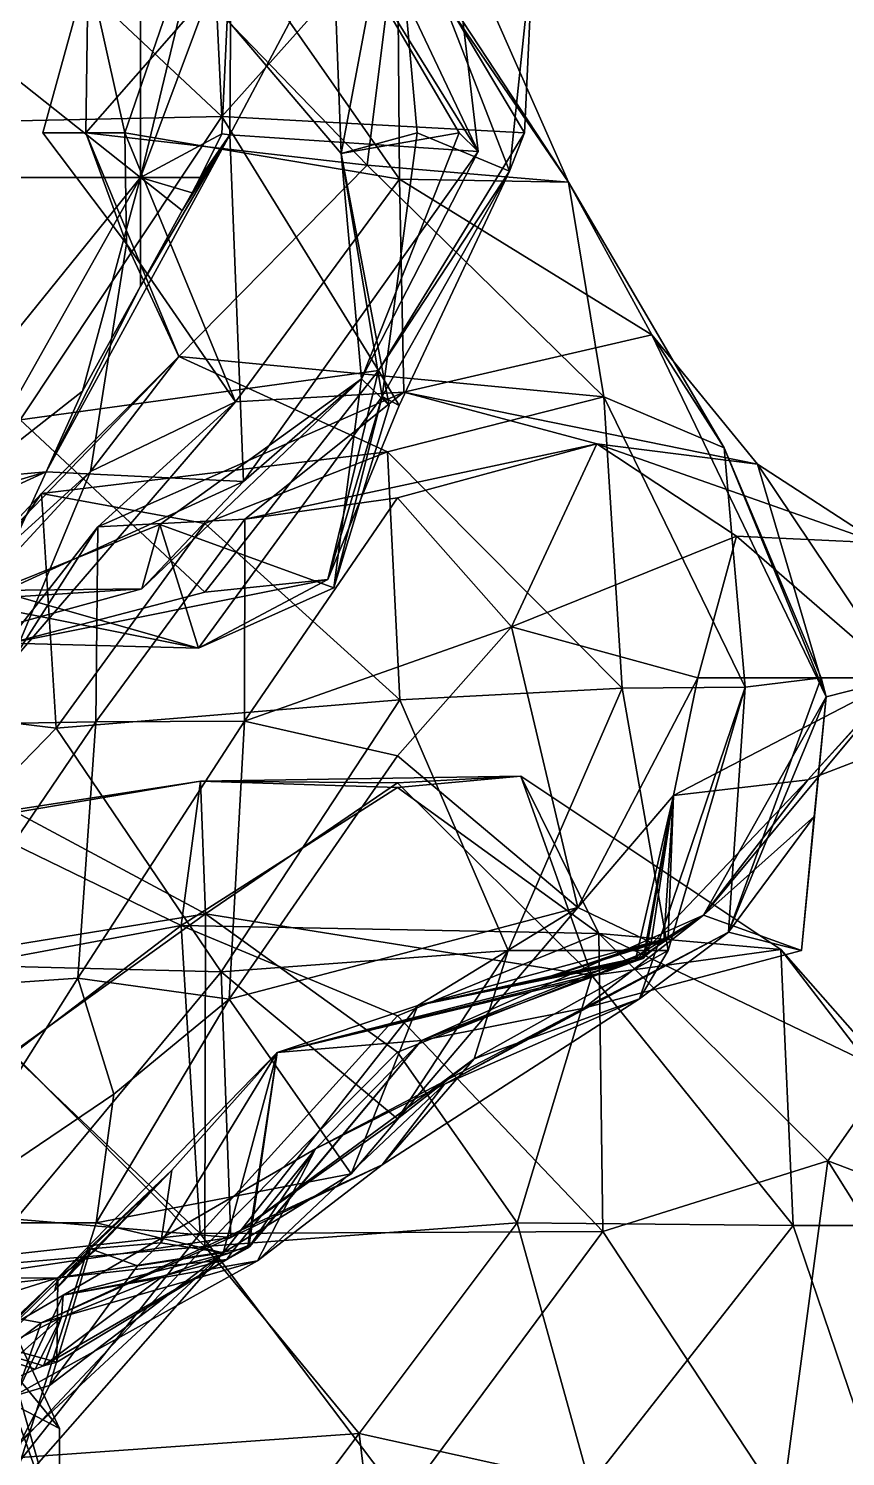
# Model space of a CAD drawing. Extents: x 290083 to 295691, y 4553739 to 4561622.
# Drawn here: x 293562.7 to 293616.1, y 4558392.8 to 4558486.1 of the extents above; entities that cross this region are included whole.
import ezdxf

# ---------------------------------------------------------------- set-up
doc = ezdxf.new("R2010")
doc.units = 0
doc.layers.add('Au_ppm_Pref_-_0_3', color=7, linetype='CONTINUOUS')

msp = doc.modelspace()

# ---------------------------------------------------------------- linework, layer by layer
at = {"layer": 'Au_ppm_Pref_-_0_3'}
for points in [[(293520, 4558516.06, 1932.731), (293570, 4558516.06, 1937.079), (293570, 4558476.375, 1932.236)], [(293570, 4558476.375, 1932.236), (293520, 4558476.375, 1928.938), (293520, 4558516.06, 1932.731)], [(293570, 4558476.375, 1932.236), (293570, 4558516.06, 1937.079), (293575.438, 4558499.056, 1935.502)], [(293575.911, 4558492.253, 1934.715), (293570, 4558476.375, 1932.236), (293575.438, 4558499.056, 1935.502)], [(293582.526, 4558493.479, 1919.373), (293592.063, 4558478.073, 1925.311), (293589.838, 4558497.107, 1924.341)], [(293589.838, 4558497.107, 1924.341), (293592.063, 4558478.073, 1925.311), (293584.132, 4558494.811, 1929.011)], [(293570.171, 4558493.158, 1913.059), (293586.553, 4558496.261, 1906.359), (293583.11, 4558477.942, 1912.608)], [(293583.11, 4558477.942, 1912.608), (293586.553, 4558496.261, 1906.359), (293588.075, 4558479.289, 1906.523)], [(293594.126, 4558476.786, 1901.503), (293588.075, 4558479.289, 1906.523), (293586.553, 4558496.261, 1906.359)], [(293586.553, 4558496.261, 1906.359), (293595.68, 4558491.843, 1900.584), (293594.126, 4558476.786, 1901.503)], [(293584.132, 4558494.811, 1929.011), (293575.835, 4558479.175, 1930.574), (293575.911, 4558492.253, 1934.715)], [(293592.063, 4558478.073, 1925.311), (293575.835, 4558479.175, 1930.574), (293584.132, 4558494.811, 1929.011)], [(293566.578, 4558490.074, 1859.009), (293568.962, 4558479.289, 1856.537), (293574.204, 4558494.521, 1853.931)], [(293586.92, 4558476.278, 1854.018), (293574.204, 4558494.521, 1853.931), (293568.962, 4558479.289, 1856.537)], [(293586.803, 4558492.458, 1857.459), (293574.204, 4558494.521, 1853.931), (293586.92, 4558476.278, 1854.018)], [(293561.605, 4558493.234, 1895.936), (293547.413, 4558479.769, 1893.91), (293575.31, 4558480.357, 1894.109)], [(293574.788, 4558491.287, 1901.218), (293561.605, 4558493.234, 1895.936), (293575.31, 4558480.357, 1894.109)], [(293582.526, 4558493.479, 1919.373), (293570.171, 4558493.158, 1913.059), (293583.11, 4558477.942, 1912.608)], [(293586.803, 4558493.089, 1860.348), (293584.812, 4558477.184, 1863.308), (293574.204, 4558488.201, 1861.979)], [(293586.803, 4558493.232, 1895.936), (293574.788, 4558491.287, 1901.218), (293575.31, 4558480.357, 1894.109)], [(293595.106, 4558479.289, 1896.67), (293586.803, 4558493.232, 1895.936), (293575.31, 4558480.357, 1894.109)], [(293582.526, 4558493.479, 1919.373), (293590.832, 4558479.289, 1919.692), (293592.063, 4558478.073, 1925.311)], [(293582.526, 4558493.479, 1919.373), (293583.11, 4558477.942, 1912.608), (293590.832, 4558479.289, 1919.692)], [(293586.803, 4558493.089, 1860.348), (293597.963, 4558476.082, 1859.341), (293584.812, 4558477.184, 1863.308)], [(293595.106, 4558479.289, 1896.67), (293595.68, 4558491.843, 1900.584), (293586.803, 4558493.232, 1895.936)], [(293586.803, 4558493.089, 1860.348), (293591.827, 4558490.003, 1859.009), (293597.963, 4558476.082, 1859.341)], [(293575.304, 4558479.225, 1933.07), (293570, 4558476.375, 1932.236), (293575.911, 4558492.253, 1934.715)], [(293575.911, 4558492.253, 1934.715), (293575.835, 4558479.175, 1930.574), (293575.304, 4558479.225, 1933.07)], [(293586.803, 4558492.458, 1857.459), (293586.92, 4558476.278, 1854.018), (293597.963, 4558476.082, 1859.341)], [(293586.803, 4558492.458, 1857.459), (293597.963, 4558476.082, 1859.341), (293591.827, 4558490.003, 1859.009)], [(293595.106, 4558479.289, 1896.67), (293594.126, 4558476.786, 1901.503), (293595.68, 4558491.843, 1900.584)], [(293566.415, 4558479.289, 1862.681), (293563.599, 4558479.289, 1859.009), (293566.578, 4558490.074, 1859.009)], [(293566.578, 4558490.074, 1859.009), (293563.599, 4558479.289, 1859.009), (293568.962, 4558479.289, 1856.537)], [(293566.415, 4558479.289, 1862.681), (293566.578, 4558490.074, 1859.009), (293574.204, 4558488.201, 1861.979)], [(293584.812, 4558477.184, 1863.308), (293566.415, 4558479.289, 1862.681), (293574.204, 4558488.201, 1861.979)], [(293575.31, 4558480.357, 1894.109), (293547.413, 4558479.769, 1893.91), (293562.124, 4558460.528, 1893.453)], [(293585.548, 4558463.763, 1896), (293575.31, 4558480.357, 1894.109), (293562.124, 4558460.528, 1893.453)], [(293595.106, 4558479.289, 1896.67), (293575.31, 4558480.357, 1894.109), (293585.548, 4558463.763, 1896)], [(293569.072, 4558472.031, 1859.009), (293563.599, 4558479.289, 1859.009), (293566.415, 4558479.289, 1862.681)], [(293569.072, 4558472.031, 1859.009), (293568.962, 4558479.289, 1856.537), (293563.599, 4558479.289, 1859.009)], [(293575.835, 4558479.175, 1930.574), (293563.835, 4558457.136, 1930.714), (293570, 4558469.27, 1932.862)], [(293575.835, 4558479.175, 1930.574), (293576.721, 4558456.494, 1924.715), (293563.835, 4558457.136, 1930.714)], [(293584.812, 4558477.184, 1863.308), (293572.501, 4558464.68, 1865.306), (293566.415, 4558479.289, 1862.681)], [(293569.072, 4558472.031, 1859.009), (293566.415, 4558479.289, 1862.681), (293572.501, 4558464.68, 1865.306)], [(293586.92, 4558476.278, 1854.018), (293568.962, 4558479.289, 1856.537), (293576.193, 4558461.715, 1853.592)], [(293569.072, 4558472.031, 1859.009), (293576.193, 4558461.715, 1853.592), (293568.962, 4558479.289, 1856.537)], [(293573.901, 4558476.375, 1932.593), (293570, 4558476.375, 1932.236), (293575.304, 4558479.225, 1933.07)], [(293575.835, 4558479.175, 1930.574), (293570, 4558469.27, 1932.862), (293572.724, 4558474.213, 1932.667)], [(293573.368, 4558475.385, 1932.628), (293575.835, 4558479.175, 1930.574), (293572.724, 4558474.213, 1932.667)], [(293575.835, 4558479.175, 1930.574), (293573.368, 4558475.385, 1932.628), (293573.901, 4558476.375, 1932.593)], [(293575.835, 4558479.175, 1930.574), (293573.901, 4558476.375, 1932.593), (293575.304, 4558479.225, 1933.07)], [(293575.835, 4558479.175, 1930.574), (293592.063, 4558478.073, 1925.311), (293576.721, 4558456.494, 1924.715)], [(293585.782, 4558462.052, 1906.459), (293583.11, 4558477.942, 1912.608), (293588.075, 4558479.289, 1906.523)], [(293584.447, 4558463.207, 1918.644), (293590.832, 4558479.289, 1919.692), (293583.11, 4558477.942, 1912.608)], [(293592.063, 4558478.073, 1925.311), (293590.832, 4558479.289, 1919.692), (293584.447, 4558463.207, 1918.644)], [(293595.106, 4558479.289, 1896.67), (293585.548, 4558463.763, 1896), (293594.126, 4558476.786, 1901.503)], [(293585.782, 4558462.052, 1906.459), (293588.075, 4558479.289, 1906.523), (293594.126, 4558476.786, 1901.503)], [(293576.721, 4558456.494, 1924.715), (293592.063, 4558478.073, 1925.311), (293584.447, 4558463.207, 1918.644)], [(293585.782, 4558462.052, 1906.459), (293586.24, 4558461.471, 1912.463), (293583.11, 4558477.942, 1912.608)], [(293584.447, 4558463.207, 1918.644), (293583.11, 4558477.942, 1912.608), (293586.24, 4558461.471, 1912.463)], [(293572.501, 4558464.68, 1865.306), (293584.812, 4558477.184, 1863.308), (293600.287, 4558462.032, 1865.286)], [(293600.287, 4558462.032, 1865.286), (293584.812, 4558477.184, 1863.308), (293597.963, 4558476.082, 1859.341)], [(293551.465, 4558453.465, 1933.033), (293520, 4558476.375, 1928.938), (293570, 4558476.375, 1932.236)], [(293558.906, 4558456.688, 1933.239), (293551.465, 4558453.465, 1933.033), (293570, 4558476.375, 1932.236)], [(293566.206, 4558462.416, 1933.216), (293558.906, 4558456.688, 1933.239), (293570, 4558476.375, 1932.236)], [(293570, 4558469.27, 1932.862), (293566.206, 4558462.416, 1933.216), (293570, 4558476.375, 1932.236)], [(293572.724, 4558474.213, 1932.667), (293570, 4558469.27, 1932.862), (293570, 4558476.375, 1932.236)], [(293570, 4558476.375, 1932.236), (293573.901, 4558476.375, 1932.593), (293573.368, 4558475.385, 1932.628)], [(293570, 4558476.375, 1932.236), (293573.368, 4558475.385, 1932.628), (293572.724, 4558474.213, 1932.667)], [(293586.92, 4558476.278, 1854.018), (293576.193, 4558461.715, 1853.592), (293587.213, 4558462.348, 1847.231)], [(293586.894, 4558461.471, 1900.584), (293594.126, 4558476.786, 1901.503), (293585.548, 4558463.763, 1896)], [(293585.782, 4558462.052, 1906.459), (293594.126, 4558476.786, 1901.503), (293586.894, 4558461.471, 1900.584)], [(293586.92, 4558476.278, 1854.018), (293603.411, 4558466.094, 1852.31), (293597.963, 4558476.082, 1859.341)], [(293586.92, 4558476.278, 1854.018), (293587.213, 4558462.348, 1847.231), (293603.411, 4558466.094, 1852.31)], [(293597.963, 4558476.082, 1859.341), (293608.156, 4558458.713, 1857.675), (293600.287, 4558462.032, 1865.286)], [(293603.411, 4558466.094, 1852.31), (293608.156, 4558458.713, 1857.675), (293597.963, 4558476.082, 1859.341)], [(293569.072, 4558472.031, 1859.009), (293572.501, 4558464.68, 1865.306), (293566.715, 4558457.16, 1859.991)], [(293569.072, 4558472.031, 1859.009), (293566.715, 4558457.16, 1859.991), (293576.193, 4558461.715, 1853.592)], [(293570, 4558469.27, 1932.862), (293563.835, 4558457.136, 1930.714), (293566.206, 4558462.416, 1933.216)], [(293603.411, 4558466.094, 1852.31), (293587.213, 4558462.348, 1847.231), (293610.327, 4558457.633, 1847.967)], [(293603.411, 4558466.094, 1852.31), (293614.812, 4558442.414, 1853.081), (293608.156, 4558458.713, 1857.675)], [(293610.327, 4558457.633, 1847.967), (293614.812, 4558442.414, 1853.081), (293603.411, 4558466.094, 1852.31)], [(293563.514, 4558455.724, 1869.872), (293554.665, 4558446.217, 1864.141), (293572.501, 4558464.68, 1865.306)], [(293554.665, 4558446.217, 1864.141), (293566.715, 4558457.16, 1859.991), (293572.501, 4558464.68, 1865.306)], [(293586.135, 4558458.449, 1870.057), (293563.514, 4558455.724, 1869.872), (293572.501, 4558464.68, 1865.306)], [(293572.501, 4558464.68, 1865.306), (293600.287, 4558462.032, 1865.286), (293586.135, 4558458.449, 1870.057)], [(293574.204, 4558449.266, 1896.515), (293585.548, 4558463.763, 1896), (293562.124, 4558460.528, 1893.453)], [(293582.245, 4558450.1, 1900.584), (293585.548, 4558463.763, 1896), (293574.204, 4558449.266, 1896.515)], [(293582.245, 4558450.1, 1900.584), (293586.894, 4558461.471, 1900.584), (293585.548, 4558463.763, 1896)], [(293570.084, 4558449.48, 1918.402), (293576.721, 4558456.494, 1924.715), (293584.447, 4558463.207, 1918.644)], [(293584.447, 4558463.207, 1918.644), (293571.252, 4558453.694, 1913.663), (293570.084, 4558449.48, 1918.402)], [(293584.447, 4558463.207, 1918.644), (293582.637, 4558449.545, 1912.463), (293571.252, 4558453.694, 1913.663)], [(293584.447, 4558463.207, 1918.644), (293586.24, 4558461.471, 1912.463), (293582.637, 4558449.545, 1912.463)], [(293566.206, 4558462.416, 1933.216), (293563.835, 4558457.136, 1930.714), (293558.906, 4558456.688, 1933.239)], [(293567.213, 4558453.539, 1847.13), (293587.213, 4558462.348, 1847.231), (293576.193, 4558461.715, 1853.592)], [(293567.213, 4558453.539, 1847.13), (293576.814, 4558454.046, 1842.435), (293587.213, 4558462.348, 1847.231)], [(293585.782, 4558462.052, 1906.459), (293573.785, 4558445.599, 1906.623), (293582.637, 4558449.545, 1912.463)], [(293585.782, 4558462.052, 1906.459), (293582.245, 4558450.1, 1900.584), (293573.785, 4558445.599, 1906.623)], [(293576.814, 4558454.046, 1842.435), (293599.828, 4558458.965, 1840.977), (293587.213, 4558462.348, 1847.231)], [(293585.782, 4558462.052, 1906.459), (293586.894, 4558461.471, 1900.584), (293582.245, 4558450.1, 1900.584)], [(293585.782, 4558462.052, 1906.459), (293582.637, 4558449.545, 1912.463), (293586.24, 4558461.471, 1912.463)], [(293586.135, 4558458.449, 1870.057), (293600.287, 4558462.032, 1865.286), (293601.484, 4558442.991, 1871.684)], [(293599.828, 4558458.965, 1840.977), (293610.327, 4558457.633, 1847.967), (293587.213, 4558462.348, 1847.231)], [(293609.523, 4558443.046, 1865.431), (293601.484, 4558442.991, 1871.684), (293600.287, 4558462.032, 1865.286)], [(293608.156, 4558458.713, 1857.675), (293609.523, 4558443.046, 1865.431), (293600.287, 4558462.032, 1865.286)], [(293566.715, 4558457.16, 1859.991), (293561.546, 4558444.663, 1853.135), (293576.193, 4558461.715, 1853.592)], [(293576.193, 4558461.715, 1853.592), (293561.546, 4558444.663, 1853.135), (293567.213, 4558453.539, 1847.13)], [(293561.444, 4558445.92, 1900.344), (293574.204, 4558449.266, 1896.515), (293562.124, 4558460.528, 1893.453)], [(293563.514, 4558455.724, 1869.872), (293586.135, 4558458.449, 1870.057), (293574.204, 4558453.745, 1874.251)], [(293586.135, 4558458.449, 1870.057), (293586.95, 4558442.218, 1875.784), (293574.204, 4558453.745, 1874.251)], [(293599.828, 4558458.965, 1840.977), (293576.814, 4558454.046, 1842.435), (293586.803, 4558455.428, 1837.266)], [(293586.135, 4558458.449, 1870.057), (293601.484, 4558442.991, 1871.684), (293586.95, 4558442.218, 1875.784)], [(293586.803, 4558455.428, 1837.266), (293594.25, 4558446.991, 1834.02), (293599.828, 4558458.965, 1840.977)], [(293594.25, 4558446.991, 1834.02), (293608.967, 4558452.917, 1836.672), (293599.828, 4558458.965, 1840.977)], [(293599.828, 4558458.965, 1840.977), (293618.243, 4558452.48, 1841.191), (293610.327, 4558457.633, 1847.967)], [(293599.828, 4558458.965, 1840.977), (293608.967, 4558452.917, 1836.672), (293618.243, 4558452.48, 1841.191)], [(293608.156, 4558458.713, 1857.675), (293614.812, 4558442.414, 1853.081), (293614.485, 4558443.653, 1859.009)], [(293608.156, 4558458.713, 1857.675), (293614.485, 4558443.653, 1859.009), (293609.523, 4558443.046, 1865.431)], [(293610.327, 4558457.633, 1847.967), (293619.706, 4558443.653, 1845.847), (293614.812, 4558442.414, 1853.081)], [(293610.327, 4558457.633, 1847.967), (293618.243, 4558452.48, 1841.191), (293619.706, 4558443.653, 1845.847)], [(293563.835, 4558457.136, 1930.714), (293546.578, 4558449.236, 1929.564), (293551.465, 4558453.465, 1933.033)], [(293546.578, 4558449.236, 1929.564), (293563.835, 4558457.136, 1930.714), (293560.006, 4558448.857, 1923.36)], [(293554.665, 4558446.217, 1864.141), (293549.763, 4558438.835, 1858.922), (293566.715, 4558457.16, 1859.991)], [(293549.763, 4558438.835, 1858.922), (293561.546, 4558444.663, 1853.135), (293566.715, 4558457.16, 1859.991)], [(293563.835, 4558457.136, 1930.714), (293551.465, 4558453.465, 1933.033), (293558.906, 4558456.688, 1933.239)], [(293563.835, 4558457.136, 1930.714), (293576.721, 4558456.494, 1924.715), (293560.006, 4558448.857, 1923.36)], [(293560.006, 4558448.857, 1923.36), (293576.721, 4558456.494, 1924.715), (293570.084, 4558449.48, 1918.402)], [(293553.712, 4558441.677, 1869.925), (293563.514, 4558455.724, 1869.872), (293564.483, 4558440.376, 1875.875)], [(293553.712, 4558441.677, 1869.925), (293554.665, 4558446.217, 1864.141), (293563.514, 4558455.724, 1869.872)], [(293563.514, 4558455.724, 1869.872), (293574.204, 4558453.745, 1874.251), (293564.483, 4558440.376, 1875.875)], [(293576.802, 4558440.831, 1836.157), (293594.25, 4558446.991, 1834.02), (293586.803, 4558455.428, 1837.266)], [(293576.802, 4558440.831, 1836.157), (293586.803, 4558455.428, 1837.266), (293576.814, 4558454.046, 1842.435)], [(293567.213, 4558453.539, 1847.13), (293561.546, 4558444.663, 1853.135), (293557.057, 4558440.613, 1847.13)], [(293557.057, 4558440.613, 1847.13), (293567.065, 4558440.788, 1842.441), (293567.213, 4558453.539, 1847.13)], [(293560.545, 4558449.37, 1912.135), (293570.084, 4558449.48, 1918.402), (293571.252, 4558453.694, 1913.663)], [(293560.545, 4558449.37, 1912.135), (293571.252, 4558453.694, 1913.663), (293573.785, 4558445.599, 1906.623)], [(293586.95, 4558442.218, 1875.784), (293564.483, 4558440.376, 1875.875), (293574.204, 4558453.745, 1874.251)], [(293567.213, 4558453.539, 1847.13), (293567.065, 4558440.788, 1842.441), (293576.814, 4558454.046, 1842.435)], [(293576.802, 4558440.831, 1836.157), (293576.814, 4558454.046, 1842.435), (293567.065, 4558440.788, 1842.441)], [(293571.252, 4558453.694, 1913.663), (293582.637, 4558449.545, 1912.463), (293573.785, 4558445.599, 1906.623)], [(293608.967, 4558452.917, 1836.672), (293594.25, 4558446.991, 1834.02), (293606.422, 4558443.653, 1831.942)], [(293619.638, 4558443.653, 1836.026), (293608.967, 4558452.917, 1836.672), (293606.422, 4558443.653, 1831.942)], [(293618.243, 4558452.48, 1841.191), (293608.967, 4558452.917, 1836.672), (293619.638, 4558443.653, 1836.026)], [(293573.785, 4558445.599, 1906.623), (293551.835, 4558449.982, 1907.299), (293560.545, 4558449.37, 1912.135)], [(293551.835, 4558449.982, 1907.299), (293573.785, 4558445.599, 1906.623), (293561.444, 4558445.92, 1900.344)], [(293573.785, 4558445.599, 1906.623), (293582.245, 4558450.1, 1900.584), (293561.444, 4558445.92, 1900.344)], [(293561.444, 4558445.92, 1900.344), (293582.245, 4558450.1, 1900.584), (293574.204, 4558449.266, 1896.515)], [(293570.084, 4558449.48, 1918.402), (293548.426, 4558443.524, 1918.486), (293560.006, 4558448.857, 1923.36)], [(293560.545, 4558449.37, 1912.135), (293548.426, 4558443.524, 1918.486), (293570.084, 4558449.48, 1918.402)], [(293576.802, 4558440.831, 1836.157), (293586.803, 4558438.566, 1831.008), (293594.25, 4558446.991, 1834.02)], [(293594.25, 4558446.991, 1834.02), (293586.803, 4558438.566, 1831.008), (293598.586, 4558428.638, 1830.631)], [(293598.586, 4558428.638, 1830.631), (293606.422, 4558443.653, 1831.942), (293594.25, 4558446.991, 1834.02)], [(293598.586, 4558428.638, 1830.631), (293604.835, 4558435.97, 1835.251), (293606.422, 4558443.653, 1831.942)], [(293604.835, 4558435.97, 1835.251), (293613.616, 4558437.001, 1840.927), (293619.638, 4558443.653, 1836.026)], [(293604.835, 4558435.97, 1835.251), (293619.638, 4558443.653, 1836.026), (293606.422, 4558443.653, 1831.942)], [(293606.8, 4558428.143, 1847.997), (293614.812, 4558442.414, 1853.081), (293619.706, 4558443.653, 1845.847)], [(293613.616, 4558437.001, 1840.927), (293606.8, 4558428.143, 1847.997), (293619.706, 4558443.653, 1845.847)], [(293608.442, 4558427.033, 1859.243), (293609.523, 4558443.046, 1865.431), (293614.485, 4558443.653, 1859.009)], [(293608.442, 4558427.033, 1859.243), (293614.485, 4558443.653, 1859.009), (293614.812, 4558442.414, 1853.081)], [(293613.616, 4558437.001, 1840.927), (293619.706, 4558443.653, 1845.847), (293630.959, 4558443.653, 1841.191)], [(293613.616, 4558437.001, 1840.927), (293630.959, 4558443.653, 1841.191), (293619.638, 4558443.653, 1836.026)], [(293586.95, 4558442.218, 1875.784), (293601.484, 4558442.991, 1871.684), (293594.031, 4558425.835, 1876.291)], [(293604.488, 4558425.835, 1869.531), (293594.031, 4558425.835, 1876.291), (293601.484, 4558442.991, 1871.684)], [(293604.488, 4558425.835, 1869.531), (293601.484, 4558442.991, 1871.684), (293609.523, 4558443.046, 1865.431)], [(293609.523, 4558443.046, 1865.431), (293602.615, 4558422.678, 1865.17), (293604.488, 4558425.835, 1869.531)], [(293602.615, 4558422.678, 1865.17), (293609.523, 4558443.046, 1865.431), (293608.442, 4558427.033, 1859.243)], [(293606.8, 4558428.143, 1847.997), (293614.051, 4558434.624, 1853.07), (293614.812, 4558442.414, 1853.081)], [(293614.042, 4558434.599, 1853.092), (293608.442, 4558427.033, 1859.243), (293614.812, 4558442.414, 1853.081)], [(293614.059, 4558434.64, 1853.075), (293614.042, 4558434.599, 1853.092), (293614.812, 4558442.414, 1853.081)], [(293614.051, 4558434.624, 1853.07), (293614.059, 4558434.64, 1853.075), (293614.812, 4558442.414, 1853.081)], [(293553.712, 4558441.677, 1869.925), (293564.483, 4558440.376, 1875.875), (293549.626, 4558425.102, 1875.737)], [(293564.483, 4558440.376, 1875.875), (293586.95, 4558442.218, 1875.784), (293575.263, 4558424.43, 1878.911)], [(293586.95, 4558442.218, 1875.784), (293594.031, 4558425.835, 1876.291), (293575.263, 4558424.43, 1878.911)], [(293565.896, 4558424.036, 1836.273), (293567.065, 4558440.788, 1842.441), (293555.165, 4558423.276, 1841.972)], [(293557.057, 4558440.613, 1847.13), (293555.165, 4558423.276, 1841.972), (293567.065, 4558440.788, 1842.441)], [(293565.896, 4558424.036, 1836.273), (293576.802, 4558440.831, 1836.157), (293567.065, 4558440.788, 1842.441)], [(293565.896, 4558424.036, 1836.273), (293575.797, 4558422.655, 1831.123), (293576.802, 4558440.831, 1836.157)], [(293575.797, 4558422.655, 1831.123), (293586.803, 4558438.566, 1831.008), (293576.802, 4558440.831, 1836.157)], [(293549.626, 4558425.102, 1875.737), (293564.483, 4558440.376, 1875.875), (293575.263, 4558424.43, 1878.911)], [(293575.797, 4558422.655, 1831.123), (293598.586, 4558428.638, 1830.631), (293586.803, 4558438.566, 1831.008)], [(293572.655, 4558427.46, 1794.665), (293558.543, 4558434.316, 1789.121), (293573.91, 4558436.914, 1788.708)], [(293573.91, 4558436.914, 1788.708), (293558.543, 4558434.316, 1789.121), (293561.605, 4558435.006, 1784.68)], [(293561.605, 4558435.006, 1784.68), (293574.243, 4558428.23, 1781.125), (293573.91, 4558436.914, 1788.708)], [(293573.91, 4558436.914, 1788.708), (293586.803, 4558436.491, 1791.289), (293572.655, 4558427.46, 1794.665)], [(293573.91, 4558436.914, 1788.708), (293594.861, 4558437.231, 1787.737), (293586.803, 4558436.491, 1791.289)], [(293594.861, 4558437.231, 1787.737), (293573.91, 4558436.914, 1788.708), (293586.803, 4558436.805, 1784.08)], [(293573.91, 4558436.914, 1788.708), (293574.243, 4558428.23, 1781.125), (293586.803, 4558436.805, 1784.08)], [(293586.803, 4558436.805, 1784.08), (293574.243, 4558428.23, 1781.125), (293599.505, 4558424.196, 1781.876)], [(293599.505, 4558424.196, 1781.876), (293594.861, 4558437.231, 1787.737), (293586.803, 4558436.805, 1784.08)], [(293586.803, 4558436.491, 1791.289), (293594.861, 4558437.231, 1787.737), (293599.967, 4558426.949, 1794.083)], [(293599.505, 4558424.196, 1781.876), (293611.849, 4558425.909, 1787.645), (293594.861, 4558437.231, 1787.737)], [(293594.861, 4558437.231, 1787.737), (293611.849, 4558425.909, 1787.645), (293599.967, 4558426.949, 1794.083)], [(293602.323, 4558425.14, 1841.03), (293606.8, 4558428.143, 1847.997), (293613.616, 4558437.001, 1840.927)], [(293602.323, 4558425.14, 1841.03), (293613.616, 4558437.001, 1840.927), (293604.835, 4558435.97, 1835.251)], [(293586.803, 4558436.491, 1791.289), (293599.967, 4558426.949, 1794.083), (293572.655, 4558427.46, 1794.665)], [(293603.372, 4558426.351, 1834.401), (293604.835, 4558435.97, 1835.251), (293598.586, 4558428.638, 1830.631)], [(293602.847, 4558425.311, 1839.605), (293602.323, 4558425.14, 1841.03), (293604.835, 4558435.97, 1835.251)], [(293602.847, 4558425.311, 1839.605), (293604.835, 4558435.97, 1835.251), (293602.991, 4558425.467, 1839.225)], [(293602.991, 4558425.467, 1839.225), (293604.835, 4558435.97, 1835.251), (293604.205, 4558426.499, 1835.997)], [(293604.835, 4558435.97, 1835.251), (293603.372, 4558426.351, 1834.401), (293604.482, 4558426.644, 1835.251)], [(293604.205, 4558426.499, 1835.997), (293604.835, 4558435.97, 1835.251), (293604.482, 4558426.644, 1835.251)], [(293552.611, 4558424.727, 1782.27), (293574.243, 4558428.23, 1781.125), (293561.605, 4558435.006, 1784.68)], [(293551.398, 4558423.502, 1792.521), (293558.543, 4558434.316, 1789.121), (293572.655, 4558427.46, 1794.665)], [(293606.8, 4558428.143, 1847.997), (293613.207, 4558425.835, 1853.069), (293614.051, 4558434.624, 1853.07)], [(293613.207, 4558425.835, 1853.069), (293608.442, 4558427.033, 1859.243), (293614.042, 4558434.599, 1853.092)], [(293614.051, 4558434.624, 1853.07), (293613.207, 4558425.835, 1853.069), (293614.055, 4558434.597, 1853.075)], [(293614.055, 4558434.597, 1853.075), (293613.207, 4558425.835, 1853.069), (293614.042, 4558434.599, 1853.092)], [(293614.051, 4558434.624, 1853.07), (293614.042, 4558434.599, 1853.092), (293614.059, 4558434.64, 1853.075)], [(293614.042, 4558434.599, 1853.092), (293614.051, 4558434.624, 1853.07), (293614.055, 4558434.597, 1853.075)], [(293575.797, 4558422.655, 1831.123), (293583.768, 4558411.239, 1831.817), (293598.586, 4558428.638, 1830.631)], [(293588.127, 4558422.245, 1835.824), (293598.586, 4558428.638, 1830.631), (293583.768, 4558411.239, 1831.817)], [(293588.127, 4558422.245, 1835.824), (293603.372, 4558426.351, 1834.401), (293598.586, 4558428.638, 1830.631)], [(293561.605, 4558419.03, 1797.347), (293551.398, 4558423.502, 1792.521), (293572.655, 4558427.46, 1794.665)], [(293552.611, 4558424.727, 1782.27), (293561.605, 4558419.143, 1778.089), (293574.243, 4558428.23, 1781.125)], [(293574.204, 4558406.477, 1777.586), (293574.243, 4558428.23, 1781.125), (293561.605, 4558419.143, 1778.089)], [(293573.886, 4558407.33, 1798.32), (293561.605, 4558419.03, 1797.347), (293572.655, 4558427.46, 1794.665)], [(293586.803, 4558421.569, 1798.193), (293573.886, 4558407.33, 1798.32), (293572.655, 4558427.46, 1794.665)], [(293586.803, 4558421.569, 1798.193), (293572.655, 4558427.46, 1794.665), (293599.967, 4558426.949, 1794.083)], [(293574.204, 4558406.477, 1777.586), (293586.803, 4558419.18, 1778.076), (293574.243, 4558428.23, 1781.125)], [(293574.243, 4558428.23, 1781.125), (293586.803, 4558419.18, 1778.076), (293599.505, 4558424.196, 1781.876)], [(293602.531, 4558425.524, 1842.916), (293588.371, 4558419.942, 1845.905), (293606.8, 4558428.143, 1847.997)], [(293588.371, 4558419.942, 1845.905), (293598.983, 4558422.053, 1853.355), (293606.8, 4558428.143, 1847.997)], [(293598.983, 4558422.053, 1853.355), (293613.207, 4558425.835, 1853.069), (293606.8, 4558428.143, 1847.997)], [(293602.323, 4558425.14, 1841.03), (293602.531, 4558425.524, 1842.916), (293606.8, 4558428.143, 1847.997)], [(293600.218, 4558407.464, 1798.513), (293586.803, 4558421.569, 1798.193), (293599.967, 4558426.949, 1794.083)], [(293589.877, 4558417.1, 1857.546), (293602.615, 4558422.678, 1865.17), (293608.442, 4558427.033, 1859.243)], [(293608.442, 4558427.033, 1859.243), (293598.983, 4558422.053, 1853.355), (293589.877, 4558417.1, 1857.546)], [(293604.205, 4558426.499, 1835.997), (293604.482, 4558426.644, 1835.251), (293596.792, 4558424.151, 1835.52)], [(293596.792, 4558424.151, 1835.52), (293604.482, 4558426.644, 1835.251), (293603.372, 4558426.351, 1834.401)], [(293596.792, 4558424.151, 1835.52), (293596.948, 4558424.167, 1835.977), (293604.205, 4558426.499, 1835.997)], [(293602.991, 4558425.467, 1839.225), (293604.205, 4558426.499, 1835.997), (293596.948, 4558424.167, 1835.977)], [(293613.207, 4558425.835, 1853.069), (293598.983, 4558422.053, 1853.355), (293608.442, 4558427.033, 1859.243)], [(293600.218, 4558407.464, 1798.513), (293599.967, 4558426.949, 1794.083), (293614.926, 4558412.086, 1796.411)], [(293611.849, 4558425.909, 1787.645), (293618.951, 4558417.846, 1793.676), (293599.967, 4558426.949, 1794.083)], [(293614.926, 4558412.086, 1796.411), (293599.967, 4558426.949, 1794.083), (293618.951, 4558417.846, 1793.676)], [(293586.803, 4558414.817, 1874.56), (293575.263, 4558424.43, 1878.911), (293594.031, 4558425.835, 1876.291)], [(293586.803, 4558414.817, 1874.56), (293594.031, 4558425.835, 1876.291), (293591.808, 4558418.758, 1870.887)], [(293588.127, 4558422.245, 1835.824), (293596.792, 4558424.151, 1835.52), (293603.372, 4558426.351, 1834.401)], [(293588.371, 4558419.942, 1845.905), (293602.531, 4558425.524, 1842.916), (293599.485, 4558424.083, 1842.021)], [(293604.488, 4558425.835, 1869.531), (293591.808, 4558418.758, 1870.887), (293594.031, 4558425.835, 1876.291)], [(293602.615, 4558422.678, 1865.17), (293591.808, 4558418.758, 1870.887), (293604.488, 4558425.835, 1869.531)], [(293596.948, 4558424.167, 1835.977), (293602.392, 4558425.215, 1839.521), (293602.991, 4558425.467, 1839.225)], [(293599.485, 4558424.083, 1842.021), (293602.531, 4558425.524, 1842.916), (293600.293, 4558424.413, 1841.654)], [(293599.505, 4558424.196, 1781.876), (293612.659, 4558407.856, 1781.547), (293611.849, 4558425.909, 1787.645)], [(293600.293, 4558424.413, 1841.654), (293602.531, 4558425.524, 1842.916), (293600.546, 4558424.478, 1841.651)], [(293602.323, 4558425.14, 1841.03), (293600.546, 4558424.478, 1841.651), (293602.531, 4558425.524, 1842.916)], [(293602.991, 4558425.467, 1839.225), (293602.392, 4558425.215, 1839.521), (293602.847, 4558425.311, 1839.605)], [(293612.659, 4558407.856, 1781.547), (293625.719, 4558407.859, 1787.602), (293611.849, 4558425.909, 1787.645)], [(293625.719, 4558407.859, 1787.602), (293618.951, 4558417.846, 1793.676), (293611.849, 4558425.909, 1787.645)], [(293549.626, 4558425.102, 1875.737), (293575.263, 4558424.43, 1878.911), (293561.835, 4558408.257, 1876.692)], [(293578.921, 4558419.164, 1841.191), (293600.293, 4558424.413, 1841.654), (293602.323, 4558425.14, 1841.03)], [(293602.323, 4558425.14, 1841.03), (293588.127, 4558422.245, 1835.824), (293578.921, 4558419.164, 1841.191)], [(293596.948, 4558424.167, 1835.977), (293588.127, 4558422.245, 1835.824), (293602.392, 4558425.215, 1839.521)], [(293588.127, 4558422.245, 1835.824), (293602.323, 4558425.14, 1841.03), (293602.392, 4558425.215, 1839.521)], [(293600.293, 4558424.413, 1841.654), (293600.546, 4558424.478, 1841.651), (293602.323, 4558425.14, 1841.03)], [(293602.392, 4558425.215, 1839.521), (293602.323, 4558425.14, 1841.03), (293602.847, 4558425.311, 1839.605)], [(293565.896, 4558424.036, 1836.273), (293555.165, 4558423.276, 1841.972), (293555.801, 4558408.017, 1835.92)], [(293568.243, 4558416.448, 1835.251), (293565.896, 4558424.036, 1836.273), (293555.801, 4558408.017, 1835.92)], [(293575.263, 4558424.43, 1878.911), (293575.89, 4558407.077, 1870.954), (293561.835, 4558408.257, 1876.692)], [(293565.896, 4558424.036, 1836.273), (293568.243, 4558416.448, 1835.251), (293575.797, 4558422.655, 1831.123)], [(293575.263, 4558424.43, 1878.911), (293586.803, 4558414.817, 1874.56), (293575.89, 4558407.077, 1870.954)], [(293600.293, 4558424.413, 1841.654), (293578.921, 4558419.164, 1841.191), (293599.485, 4558424.083, 1842.021)], [(293578.921, 4558419.164, 1841.191), (293588.371, 4558419.942, 1845.905), (293599.485, 4558424.083, 1842.021)], [(293599.505, 4558424.196, 1781.876), (293586.803, 4558419.18, 1778.076), (293594.628, 4558408.017, 1778.109)], [(293588.127, 4558422.245, 1835.824), (293596.948, 4558424.167, 1835.977), (293596.792, 4558424.151, 1835.52)], [(293599.505, 4558424.196, 1781.876), (293594.628, 4558408.017, 1778.109), (293612.659, 4558407.856, 1781.547)], [(293568.243, 4558416.448, 1835.251), (293567.089, 4558408.017, 1831.898), (293575.797, 4558422.655, 1831.123)], [(293575.797, 4558422.655, 1831.123), (293567.089, 4558408.017, 1831.898), (293583.768, 4558411.239, 1831.817)], [(293585.799, 4558411.817, 1864.957), (293591.808, 4558418.758, 1870.887), (293602.615, 4558422.678, 1865.17)], [(293585.799, 4558411.817, 1864.957), (293602.615, 4558422.678, 1865.17), (293589.877, 4558417.1, 1857.546)], [(293575.405, 4558406.075, 1835.009), (293578.921, 4558419.164, 1841.191), (293588.127, 4558422.245, 1835.824)], [(293583.768, 4558411.239, 1831.817), (293575.405, 4558406.075, 1835.009), (293588.127, 4558422.245, 1835.824)], [(293581.439, 4558412.868, 1852.194), (293589.877, 4558417.1, 1857.546), (293598.983, 4558422.053, 1853.355)], [(293581.439, 4558412.868, 1852.194), (293598.983, 4558422.053, 1853.355), (293588.371, 4558419.942, 1845.905)], [(293600.218, 4558407.464, 1798.513), (293573.886, 4558407.33, 1798.32), (293586.803, 4558421.569, 1798.193)], [(293577.142, 4558406.477, 1847.262), (293588.371, 4558419.942, 1845.905), (293577.075, 4558406.434, 1847.25)], [(293577.075, 4558406.434, 1847.25), (293588.371, 4558419.942, 1845.905), (293578.921, 4558419.164, 1841.191)], [(293577.142, 4558406.477, 1847.262), (293577.213, 4558406.604, 1847.434), (293588.371, 4558419.942, 1845.905)], [(293581.439, 4558412.868, 1852.194), (293588.371, 4558419.942, 1845.905), (293577.213, 4558406.604, 1847.434)], [(293574.204, 4558406.477, 1777.586), (293561.605, 4558419.143, 1778.089), (293551.239, 4558404.505, 1778.082)], [(293573.886, 4558407.33, 1798.32), (293551.659, 4558404.862, 1797.313), (293561.605, 4558419.03, 1797.347)], [(293564.582, 4558404.434, 1842.057), (293578.921, 4558419.164, 1841.191), (293572.041, 4558411.48, 1841.191)], [(293564.582, 4558404.434, 1842.057), (293576.982, 4558406.376, 1847.235), (293578.921, 4558419.164, 1841.191)], [(293572.041, 4558411.48, 1841.191), (293578.921, 4558419.164, 1841.191), (293571.317, 4558406.722, 1838.526)], [(293571.317, 4558406.722, 1838.526), (293578.921, 4558419.164, 1841.191), (293575.405, 4558406.075, 1835.009)], [(293574.204, 4558406.477, 1777.586), (293594.628, 4558408.017, 1778.109), (293586.803, 4558419.18, 1778.076)], [(293576.982, 4558406.376, 1847.235), (293577.075, 4558406.434, 1847.25), (293578.921, 4558419.164, 1841.191)], [(293586.803, 4558414.817, 1874.56), (293591.808, 4558418.758, 1870.887), (293575.89, 4558407.077, 1870.954)], [(293585.799, 4558411.817, 1864.957), (293575.89, 4558407.077, 1870.954), (293591.808, 4558418.758, 1870.887)], [(293581.439, 4558412.868, 1852.194), (293577.648, 4558405.545, 1858.756), (293589.877, 4558417.1, 1857.546)], [(293585.799, 4558411.817, 1864.957), (293589.877, 4558417.1, 1857.546), (293577.648, 4558405.545, 1858.756)], [(293625.608, 4558408.017, 1793.676), (293614.926, 4558412.086, 1796.411), (293618.951, 4558417.846, 1793.676)], [(293568.243, 4558416.448, 1835.251), (293555.801, 4558408.017, 1835.92), (293567.089, 4558408.017, 1831.898)], [(293564.945, 4558403.293, 1853.069), (293581.439, 4558412.868, 1852.194), (293575.972, 4558406.109, 1847.796)], [(293581.439, 4558412.868, 1852.194), (293564.945, 4558403.293, 1853.069), (293577.648, 4558405.545, 1858.756)], [(293575.972, 4558406.109, 1847.796), (293581.439, 4558412.868, 1852.194), (293577.213, 4558406.604, 1847.434)], [(293585.799, 4558411.817, 1864.957), (293563.507, 4558401.489, 1866.227), (293575.89, 4558407.077, 1870.954)], [(293585.799, 4558411.817, 1864.957), (293577.648, 4558405.545, 1858.756), (293563.507, 4558401.489, 1866.227)], [(293566.518, 4558405.816, 1841.531), (293564.582, 4558404.434, 1842.057), (293572.041, 4558411.48, 1841.191)], [(293567.118, 4558406.309, 1841.411), (293566.518, 4558405.816, 1841.531), (293572.041, 4558411.48, 1841.191)], [(293566.721, 4558406.328, 1841.191), (293572.041, 4558411.48, 1841.191), (293571.317, 4558406.722, 1838.526)], [(293572.041, 4558411.48, 1841.191), (293566.721, 4558406.328, 1841.191), (293567.118, 4558406.309, 1841.411)], [(293611.947, 4558389.656, 1798.935), (293600.218, 4558407.464, 1798.513), (293614.926, 4558412.086, 1796.411)], [(293611.947, 4558389.656, 1798.935), (293614.926, 4558412.086, 1796.411), (293628.125, 4558391.046, 1795.037)], [(293625.608, 4558408.017, 1793.676), (293628.125, 4558391.046, 1795.037), (293614.926, 4558412.086, 1796.411)], [(293583.768, 4558411.239, 1831.817), (293567.089, 4558408.017, 1831.898), (293575.405, 4558406.075, 1835.009)], [(293575.89, 4558407.077, 1870.954), (293552.156, 4558403.561, 1870.887), (293561.835, 4558408.257, 1876.692)], [(293555.801, 4558408.017, 1835.92), (293561.434, 4558390.183, 1835.361), (293567.089, 4558408.017, 1831.898)], [(293558.389, 4558408.017, 1894.645), (293564.696, 4558394.571, 1894.645), (293561.605, 4558398.36, 1897.365)], [(293558.389, 4558408.017, 1894.645), (293561.605, 4558396.189, 1892.648), (293564.696, 4558394.571, 1894.645)], [(293561.434, 4558390.183, 1835.361), (293575.405, 4558406.075, 1835.009), (293567.089, 4558408.017, 1831.898)], [(293584.293, 4558394.259, 1778.395), (293594.628, 4558408.017, 1778.109), (293574.204, 4558406.477, 1777.586)], [(293584.293, 4558394.259, 1778.395), (293599.363, 4558390.909, 1779.467), (293594.628, 4558408.017, 1778.109)], [(293599.363, 4558390.909, 1779.467), (293612.659, 4558407.856, 1781.547), (293594.628, 4558408.017, 1778.109)], [(293599.363, 4558390.909, 1779.467), (293618.65, 4558390.199, 1782.301), (293612.659, 4558407.856, 1781.547)], [(293612.659, 4558407.856, 1781.547), (293618.65, 4558390.199, 1782.301), (293625.719, 4558407.859, 1787.602)], [(293573.886, 4558407.33, 1798.32), (293561.125, 4558391.219, 1798.273), (293551.659, 4558404.862, 1797.313)], [(293552.156, 4558403.561, 1870.887), (293575.89, 4558407.077, 1870.954), (293563.507, 4558401.489, 1866.227)], [(293587.15, 4558389.806, 1799.53), (293561.125, 4558391.219, 1798.273), (293573.886, 4558407.33, 1798.32)], [(293587.15, 4558389.806, 1799.53), (293573.886, 4558407.33, 1798.32), (293600.218, 4558407.464, 1798.513)], [(293587.15, 4558389.806, 1799.53), (293600.218, 4558407.464, 1798.513), (293611.947, 4558389.656, 1798.935)], [(293574.204, 4558406.477, 1777.586), (293551.239, 4558404.505, 1778.082), (293561.199, 4558392.628, 1778.26)], [(293554.916, 4558394.694, 1841.191), (293566.721, 4558406.328, 1841.191), (293564.051, 4558397.382, 1837.976)], [(293564.398, 4558403.603, 1841.666), (293566.721, 4558406.328, 1841.191), (293554.916, 4558394.694, 1841.191)], [(293574.204, 4558406.477, 1777.586), (293561.199, 4558392.628, 1778.26), (293584.293, 4558394.259, 1778.395)], [(293561.434, 4558390.183, 1835.361), (293562.245, 4558393.856, 1837.087), (293575.405, 4558406.075, 1835.009)], [(293575.405, 4558406.075, 1835.009), (293562.245, 4558393.856, 1837.087), (293564.051, 4558397.382, 1837.976)], [(293564.051, 4558397.382, 1837.976), (293566.721, 4558406.328, 1841.191), (293569.804, 4558405.226, 1838.657)], [(293564.051, 4558397.382, 1837.976), (293569.804, 4558405.226, 1838.657), (293575.405, 4558406.075, 1835.009)], [(293565.287, 4558404.541, 1841.598), (293566.721, 4558406.328, 1841.191), (293564.398, 4558403.603, 1841.666)], [(293575.632, 4558405.623, 1847.206), (293576.982, 4558406.376, 1847.235), (293564.582, 4558404.434, 1842.057)], [(293571.443, 4558404.534, 1849.563), (293564.945, 4558403.293, 1853.069), (293575.972, 4558406.109, 1847.796)], [(293566.518, 4558405.816, 1841.531), (293566.721, 4558406.328, 1841.191), (293565.287, 4558404.541, 1841.598)], [(293566.518, 4558405.816, 1841.531), (293567.118, 4558406.309, 1841.411), (293566.721, 4558406.328, 1841.191)], [(293569.804, 4558405.226, 1838.657), (293566.721, 4558406.328, 1841.191), (293571.317, 4558406.722, 1838.526)], [(293569.804, 4558405.226, 1838.657), (293571.317, 4558406.722, 1838.526), (293575.405, 4558406.075, 1835.009)], [(293575.632, 4558405.623, 1847.206), (293571.443, 4558404.534, 1849.563), (293575.972, 4558406.109, 1847.796)], [(293576.982, 4558406.376, 1847.235), (293575.632, 4558405.623, 1847.206), (293577.213, 4558406.604, 1847.434)], [(293577.213, 4558406.604, 1847.434), (293575.632, 4558405.623, 1847.206), (293575.972, 4558406.109, 1847.796)], [(293577.075, 4558406.434, 1847.25), (293576.982, 4558406.376, 1847.235), (293577.213, 4558406.604, 1847.434)], [(293577.075, 4558406.434, 1847.25), (293577.213, 4558406.604, 1847.434), (293577.142, 4558406.477, 1847.262)], [(293561.889, 4558396.804, 1859.291), (293563.507, 4558401.489, 1866.227), (293577.648, 4558405.545, 1858.756)], [(293561.889, 4558396.804, 1859.291), (293577.648, 4558405.545, 1858.756), (293564.945, 4558403.293, 1853.069)], [(293563.653, 4558398.666, 1847.94), (293575.632, 4558405.623, 1847.206), (293564.529, 4558398.913, 1847.478)], [(293571.443, 4558404.534, 1849.563), (293575.632, 4558405.623, 1847.206), (293563.653, 4558398.666, 1847.94)], [(293564.529, 4558398.913, 1847.478), (293575.632, 4558405.623, 1847.206), (293564.582, 4558404.434, 1842.057)], [(293565.287, 4558404.541, 1841.598), (293564.582, 4558404.434, 1842.057), (293566.518, 4558405.816, 1841.531)], [(293544.895, 4558404.293, 1847.13), (293564.582, 4558404.434, 1842.057), (293547.135, 4558402.501, 1846.037)], [(293544.895, 4558404.293, 1847.13), (293564.529, 4558398.913, 1847.478), (293564.582, 4558404.434, 1842.057)], [(293544.895, 4558404.293, 1847.13), (293563.653, 4558398.666, 1847.94), (293564.529, 4558398.913, 1847.478)], [(293544.895, 4558404.293, 1847.13), (293563.103, 4558398.468, 1848.272), (293563.653, 4558398.666, 1847.94)], [(293563.103, 4558398.468, 1848.272), (293544.895, 4558404.293, 1847.13), (293558.673, 4558396.399, 1850.169)], [(293546.92, 4558398.888, 1845.064), (293547.135, 4558402.501, 1846.037), (293564.582, 4558404.434, 1842.057)], [(293546.92, 4558398.888, 1845.064), (293564.582, 4558404.434, 1842.057), (293550.174, 4558390.199, 1841.742)], [(293564.582, 4558404.434, 1842.057), (293554.916, 4558394.694, 1841.191), (293549.645, 4558390.199, 1841.191)], [(293550.174, 4558390.199, 1841.742), (293564.582, 4558404.434, 1842.057), (293549.645, 4558390.199, 1841.191)], [(293564.582, 4558404.434, 1842.057), (293564.398, 4558403.603, 1841.666), (293554.916, 4558394.694, 1841.191)], [(293564.823, 4558401.853, 1851.788), (293571.443, 4558404.534, 1849.563), (293563.653, 4558398.666, 1847.94)], [(293564.582, 4558404.434, 1842.057), (293565.287, 4558404.541, 1841.598), (293564.398, 4558403.603, 1841.666)], [(293564.823, 4558401.853, 1851.788), (293564.829, 4558401.857, 1851.788), (293571.443, 4558404.534, 1849.563)], [(293564.829, 4558401.857, 1851.788), (293564.945, 4558403.293, 1853.069), (293571.443, 4558404.534, 1849.563)], [(293548.102, 4558393.479, 1853.438), (293564.945, 4558403.293, 1853.069), (293564.823, 4558401.853, 1851.788)], [(293561.889, 4558396.804, 1859.291), (293564.945, 4558403.293, 1853.069), (293548.102, 4558393.479, 1853.438)], [(293548.814, 4558390.477, 1864.79), (293552.156, 4558403.561, 1870.887), (293563.507, 4558401.489, 1866.227)], [(293564.823, 4558401.853, 1851.788), (293564.945, 4558403.293, 1853.069), (293564.829, 4558401.857, 1851.788)], [(293558.673, 4558396.399, 1850.169), (293548.102, 4558393.479, 1853.438), (293564.823, 4558401.853, 1851.788)], [(293548.814, 4558390.477, 1864.79), (293563.507, 4558401.489, 1866.227), (293561.889, 4558396.804, 1859.291)], [(293563.103, 4558398.468, 1848.272), (293558.673, 4558396.399, 1850.169), (293564.823, 4558401.853, 1851.788)], [(293563.103, 4558398.468, 1848.272), (293564.823, 4558401.853, 1851.788), (293563.653, 4558398.666, 1847.94)], [(293557.279, 4558390.199, 1896.684), (293561.605, 4558398.36, 1897.365), (293564.7, 4558387.46, 1894.735)], [(293564.696, 4558394.571, 1894.645), (293564.7, 4558387.46, 1894.735), (293561.605, 4558398.36, 1897.365)], [(293562.245, 4558393.856, 1837.087), (293554.916, 4558394.694, 1841.191), (293564.051, 4558397.382, 1837.976)], [(293561.605, 4558396.189, 1892.648), (293558.143, 4558390.199, 1893.013), (293564.7, 4558387.46, 1894.735)], [(293564.696, 4558394.571, 1894.645), (293561.605, 4558396.189, 1892.648), (293564.7, 4558387.46, 1894.735)], [(293584.293, 4558394.259, 1778.395), (293561.199, 4558392.628, 1778.26), (293574.204, 4558380.856, 1778.683)], [(293586.721, 4558374.02, 1782.501), (293584.293, 4558394.259, 1778.395), (293574.204, 4558380.856, 1778.683)], [(293586.721, 4558374.02, 1782.501), (293599.363, 4558390.909, 1779.467), (293584.293, 4558394.259, 1778.395)]]:
    msp.add_3dface(points, dxfattribs=at)

doc.saveas('drawing.dxf')
